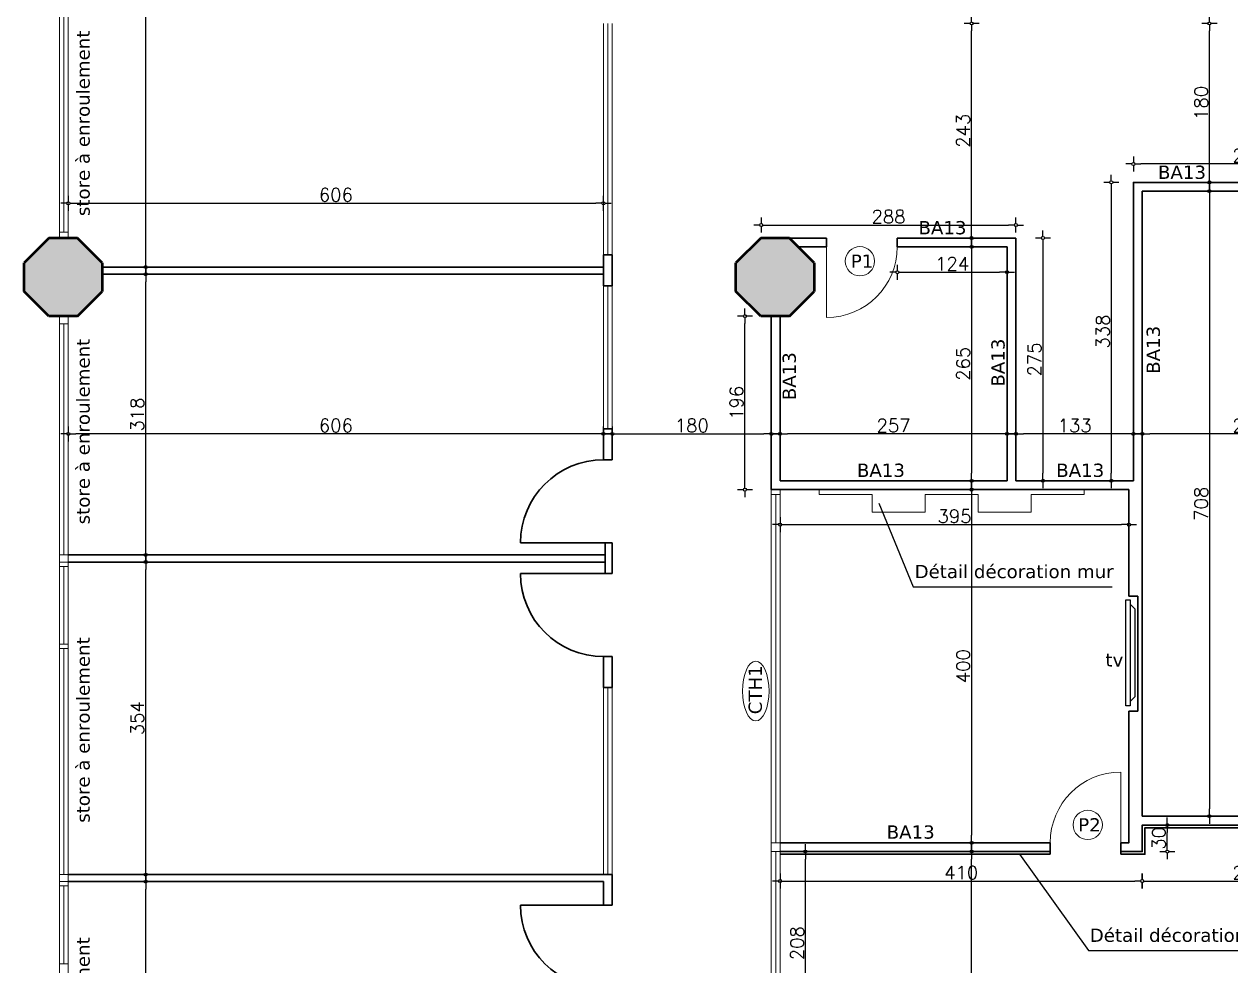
# Model space of a CAD drawing. Header units: millimetres. Extents: x 253 to 682, y -1208 to -847.
# Drawn here: x 324.19 to 337.86, y -1002.4 to -991.73 of the extents above; entities that cross this region are included whole.
import ezdxf

# ---------------------------------------------------------------- set-up
doc = ezdxf.new("R2010")
doc.units = ezdxf.units.MM
doc.header["$LTSCALE"] = 10
doc.header["$MEASUREMENT"] = 0
doc.header["$PDMODE"] = 35
for name, color, linetype in [('COTATION', 203, 'Continuous'), ('Electricite', 224, 'Continuous'), ('TEXTE', 1, 'Continuous')]:
    doc.layers.add(name, color=color, linetype=linetype)
for name, color, linetype, lineweight in [('faux  plafond', 143, 'Continuous', 9), ('men-porte', 30, 'Continuous', 5), ('Men_porte', 30, 'Continuous', 5), ('MUR', 5, 'Continuous', 50)]:
    doc.layers.add(name, color=color, linetype=linetype, lineweight=lineweight)
doc.layers.add('hachures++', color=7, linetype='Continuous', lineweight=5, true_color=0xa8a8a8)
doc.styles.get("Standard").update_dxf_attribs({"font": 'txt.shx'})
doc.styles.add('Verdana', font='verdana.ttf')
doc.dimstyles.new('Cote Executiopn', dxfattribs={"dimtxt": 0.15, "dimasz": 0.085, "dimexe": 0.2, "dimexo": 0.6, "dimgap": 0.02, "dimtad": 1, "dimdec": 0, "dimlfac": 100, "dimzin": 5, "dimdsep": 46, "dimtxsty": 'Standard', "dimblk1": 'DIM', "dimblk2": 'DIM', "dimsah": 1, "dimcen": 0.05, "dimdle": 0.1, "dimse1": 1, "dimse2": 1, "dimclrt": 256, "dimadec": 0, "dimazin": 0, "dimtfac": 1, "dimtdec": 0, "dimtmove": 2, "dimatfit": 3, "dimldrblk": 'DIM', "dimfxl": 1, "dimtolj": 1, "dimtzin": 0, "dimarcsym": 0})

# ---------------------------------------------------------------- blocks, each defined once
blk = doc.blocks.new('DIM')
for p, q in [((-0.2, 0), (-1, 0)), ((0, 0.2), (0, 1)), ((0.2, 0), (1, 0)), ((0, -1), (0, -0.2))]:
    blk.add_line(p, q)
blk.add_circle((0, 0), 0.2)
blk = doc.blocks.new('*D18415')
at = {"layer": 'COTATION', "color": 0, "lineweight": -2, "ltscale": 0.02, "transparency": 16777216}
blk.add_line((325.568, -1005.357), (325.568, -1001.527), dxfattribs=at)
at = {"layer": 'Defpoints', "color": 0, "ltscale": 0.02, "transparency": 16777216}
for p in [(325.568, -1001.442), (329.464, -1001.442), (329.464, -1005.442)]:
    blk.add_point(p, dxfattribs=at)
at = {"layer": 'COTATION', "color": 0, "lineweight": -2, "ltscale": 0.02, "transparency": 16777216, "xscale": 0.085, "yscale": 0.085, "zscale": 0.085}
for p, rotation in [((325.568, -1001.442), 90), ((325.568, -1005.442), 270)]:
    blk.add_blockref('DIM', p, dxfattribs=dict(at, rotation=rotation))
at = {"layer": 'COTATION', "ltscale": 0.02, "transparency": 16777216, "insert": (325.473, -1003.442), "char_height": 0.15, "attachment_point": 5, "rotation": 90}
blk.add_mtext('\\A1;400', dxfattribs=at)
blk = doc.blocks.new('*D18416')
at = {"layer": 'COTATION', "color": 0, "lineweight": -2, "ltscale": 0.02, "transparency": 16777216}
blk.add_line((325.568, -1001.277), (325.568, -997.907), dxfattribs=at)
at = {"layer": 'Defpoints', "color": 0, "ltscale": 0.02, "transparency": 16777216}
for p in [(325.568, -997.822), (326.162, -997.822), (326.162, -1001.362)]:
    blk.add_point(p, dxfattribs=at)
at = {"layer": 'COTATION', "color": 0, "lineweight": -2, "ltscale": 0.02, "transparency": 16777216, "xscale": 0.085, "yscale": 0.085, "zscale": 0.085}
for p, rotation in [((325.568, -997.822), 90), ((325.568, -1001.362), 270)]:
    blk.add_blockref('DIM', p, dxfattribs=dict(at, rotation=rotation))
at = {"layer": 'COTATION', "ltscale": 0.02, "transparency": 16777216, "insert": (325.473, -999.592), "char_height": 0.15, "attachment_point": 5, "rotation": 90}
blk.add_mtext('\\A1;354', dxfattribs=at)
blk = doc.blocks.new('*D18417')
at = {"layer": 'COTATION', "color": 0, "lineweight": -2, "ltscale": 0.02, "transparency": 16777216}
blk.add_line((325.568, -997.657), (325.568, -994.647), dxfattribs=at)
at = {"layer": 'Defpoints', "color": 0, "ltscale": 0.02, "transparency": 16777216}
for p in [(325.568, -994.562), (326.142, -994.562), (326.142, -997.742)]:
    blk.add_point(p, dxfattribs=at)
at = {"layer": 'COTATION', "color": 0, "lineweight": -2, "ltscale": 0.02, "transparency": 16777216, "xscale": 0.085, "yscale": 0.085, "zscale": 0.085}
for p, rotation in [((325.568, -994.562), 90), ((325.568, -997.742), 270)]:
    blk.add_blockref('DIM', p, dxfattribs=dict(at, rotation=rotation))
at = {"layer": 'COTATION', "ltscale": 0.02, "transparency": 16777216, "insert": (325.473, -996.152), "char_height": 0.15, "attachment_point": 5, "rotation": 90}
blk.add_mtext('\\A1;318', dxfattribs=at)
blk = doc.blocks.new('*D18418')
at = {"layer": 'COTATION', "color": 0, "lineweight": -2, "ltscale": 0.02, "transparency": 16777216}
blk.add_line((325.568, -994.397), (325.568, -986.587), dxfattribs=at)
at = {"layer": 'Defpoints', "color": 0, "ltscale": 0.02, "transparency": 16777216}
for p in [(325.568, -986.502), (326.532, -986.502), (326.532, -994.482)]:
    blk.add_point(p, dxfattribs=at)
at = {"layer": 'COTATION', "color": 0, "lineweight": -2, "ltscale": 0.02, "transparency": 16777216, "xscale": 0.085, "yscale": 0.085, "zscale": 0.085}
for p, rotation in [((325.568, -986.502), 90), ((325.568, -994.482), 270)]:
    blk.add_blockref('DIM', p, dxfattribs=dict(at, rotation=rotation))
at = {"layer": 'COTATION', "ltscale": 0.02, "transparency": 16777216, "insert": (325.473, -990.492), "char_height": 0.15, "attachment_point": 5, "rotation": 90}
blk.add_mtext('\\A1;798', dxfattribs=at)
blk = doc.blocks.new('*D18419')
at = {"layer": 'COTATION', "color": 0, "lineweight": -2, "ltscale": 0.02, "transparency": 16777216}
blk.add_line((324.777, -993.759), (330.667, -993.759), dxfattribs=at)
at = {"layer": 'Defpoints', "color": 0, "ltscale": 0.02, "transparency": 16777216}
for p in [(324.692, -993.411), (330.752, -993.411), (330.752, -993.759)]:
    blk.add_point(p, dxfattribs=at)
at = {"layer": 'COTATION', "color": 0, "lineweight": -2, "ltscale": 0.02, "transparency": 16777216, "xscale": 0.085, "yscale": 0.085, "zscale": 0.085, "rotation": 180}
blk.add_blockref('DIM', (324.692, -993.759), dxfattribs=at)
at = {"layer": 'COTATION', "color": 0, "lineweight": -2, "ltscale": 0.02, "transparency": 16777216, "xscale": 0.085, "yscale": 0.085, "zscale": 0.085}
blk.add_blockref('DIM', (330.752, -993.759), dxfattribs=at)
at = {"layer": 'COTATION', "ltscale": 0.02, "transparency": 16777216, "insert": (327.722, -993.664), "char_height": 0.15, "attachment_point": 5}
blk.add_mtext('\\A1;606', dxfattribs=at)
blk = doc.blocks.new('*D18433')
at = {"layer": 'COTATION', "color": 0, "lineweight": -2, "ltscale": 0.02, "transparency": 16777216}
blk.add_line((339.197, -996.371), (336.937, -996.371), dxfattribs=at)
at = {"layer": 'Defpoints', "color": 0, "ltscale": 0.02, "transparency": 16777216}
for p in [(336.852, -996.371), (336.852, -996.88), (339.282, -996.88)]:
    blk.add_point(p, dxfattribs=at)
at = {"layer": 'COTATION', "color": 0, "lineweight": -2, "ltscale": 0.02, "transparency": 16777216, "xscale": 0.085, "yscale": 0.085, "zscale": 0.085, "rotation": 180}
blk.add_blockref('DIM', (336.852, -996.371), dxfattribs=at)
at = {"layer": 'COTATION', "color": 0, "lineweight": -2, "ltscale": 0.02, "transparency": 16777216, "xscale": 0.085, "yscale": 0.085, "zscale": 0.085}
blk.add_blockref('DIM', (339.282, -996.371), dxfattribs=at)
at = {"layer": 'COTATION', "ltscale": 0.02, "transparency": 16777216, "insert": (338.067, -996.276), "char_height": 0.15, "attachment_point": 5}
blk.add_mtext('\\A1;243', dxfattribs=at)
blk = doc.blocks.new('*D18434')
at = {"layer": 'COTATION', "color": 0, "lineweight": -2, "ltscale": 0.02, "transparency": 16777216}
blk.add_line((336.667, -996.371), (335.507, -996.371), dxfattribs=at)
at = {"layer": 'Defpoints', "color": 0, "ltscale": 0.02, "transparency": 16777216}
for p in [(335.422, -996.371), (335.422, -996.902), (336.752, -996.902)]:
    blk.add_point(p, dxfattribs=at)
at = {"layer": 'COTATION', "color": 0, "lineweight": -2, "ltscale": 0.02, "transparency": 16777216, "xscale": 0.085, "yscale": 0.085, "zscale": 0.085, "rotation": 180}
blk.add_blockref('DIM', (335.422, -996.371), dxfattribs=at)
at = {"layer": 'COTATION', "color": 0, "lineweight": -2, "ltscale": 0.02, "transparency": 16777216, "xscale": 0.085, "yscale": 0.085, "zscale": 0.085}
blk.add_blockref('DIM', (336.752, -996.371), dxfattribs=at)
at = {"layer": 'COTATION', "ltscale": 0.02, "transparency": 16777216, "insert": (336.087, -996.276), "char_height": 0.15, "attachment_point": 5}
blk.add_mtext('\\A1;133', dxfattribs=at)
blk = doc.blocks.new('*D18435')
at = {"layer": 'COTATION', "color": 0, "lineweight": -2, "ltscale": 0.02, "transparency": 16777216}
blk.add_line((335.237, -996.371), (332.837, -996.371), dxfattribs=at)
at = {"layer": 'Defpoints', "color": 0, "ltscale": 0.02, "transparency": 16777216}
for p in [(332.752, -996.371), (332.752, -996.902), (335.322, -996.902)]:
    blk.add_point(p, dxfattribs=at)
at = {"layer": 'COTATION', "color": 0, "lineweight": -2, "ltscale": 0.02, "transparency": 16777216, "xscale": 0.085, "yscale": 0.085, "zscale": 0.085, "rotation": 180}
blk.add_blockref('DIM', (332.752, -996.371), dxfattribs=at)
at = {"layer": 'COTATION', "color": 0, "lineweight": -2, "ltscale": 0.02, "transparency": 16777216, "xscale": 0.085, "yscale": 0.085, "zscale": 0.085}
blk.add_blockref('DIM', (335.322, -996.371), dxfattribs=at)
at = {"layer": 'COTATION', "ltscale": 0.02, "transparency": 16777216, "insert": (334.037, -996.276), "char_height": 0.15, "attachment_point": 5}
blk.add_mtext('\\A1;257', dxfattribs=at)
blk = doc.blocks.new('*D18436')
at = {"layer": 'COTATION', "color": 0, "lineweight": -2, "ltscale": 0.02, "transparency": 16777216}
blk.add_line((330.937, -996.371), (332.567, -996.371), dxfattribs=at)
at = {"layer": 'Defpoints', "color": 0, "ltscale": 0.02, "transparency": 16777216}
for p in [(332.652, -996.371), (330.852, -996.664), (332.652, -996.664)]:
    blk.add_point(p, dxfattribs=at)
at = {"layer": 'COTATION', "color": 0, "lineweight": -2, "ltscale": 0.02, "transparency": 16777216, "xscale": 0.085, "yscale": 0.085, "zscale": 0.085, "rotation": 180}
blk.add_blockref('DIM', (330.852, -996.371), dxfattribs=at)
at = {"layer": 'COTATION', "color": 0, "lineweight": -2, "ltscale": 0.02, "transparency": 16777216, "xscale": 0.085, "yscale": 0.085, "zscale": 0.085}
blk.add_blockref('DIM', (332.652, -996.371), dxfattribs=at)
at = {"layer": 'COTATION', "ltscale": 0.02, "transparency": 16777216, "insert": (331.752, -996.276), "char_height": 0.15, "attachment_point": 5}
blk.add_mtext('\\A1;180', dxfattribs=at)
blk = doc.blocks.new('*D18437')
at = {"layer": 'COTATION', "color": 0, "lineweight": -2, "ltscale": 0.02, "transparency": 16777216}
blk.add_line((330.667, -996.371), (324.777, -996.371), dxfattribs=at)
at = {"layer": 'Defpoints', "color": 0, "ltscale": 0.02, "transparency": 16777216}
for p in [(324.692, -995.719), (330.752, -995.719), (324.692, -996.371)]:
    blk.add_point(p, dxfattribs=at)
at = {"layer": 'COTATION', "color": 0, "lineweight": -2, "ltscale": 0.02, "transparency": 16777216, "xscale": 0.085, "yscale": 0.085, "zscale": 0.085, "rotation": 180}
blk.add_blockref('DIM', (324.692, -996.371), dxfattribs=at)
at = {"layer": 'COTATION', "color": 0, "lineweight": -2, "ltscale": 0.02, "transparency": 16777216, "xscale": 0.085, "yscale": 0.085, "zscale": 0.085}
blk.add_blockref('DIM', (330.752, -996.371), dxfattribs=at)
at = {"layer": 'COTATION', "ltscale": 0.02, "transparency": 16777216, "insert": (327.722, -996.276), "char_height": 0.15, "attachment_point": 5}
blk.add_mtext('\\A1;606', dxfattribs=at)
blk = doc.blocks.new('*D18438')
at = {"layer": 'COTATION', "color": 0, "lineweight": -2, "ltscale": 0.02, "transparency": 16777216}
blk.add_line((334.92, -994.337), (334.92, -996.817), dxfattribs=at)
at = {"layer": 'Defpoints', "color": 0, "ltscale": 0.02, "transparency": 16777216}
for p in [(334.865, -994.252), (334.865, -996.902), (334.92, -996.902)]:
    blk.add_point(p, dxfattribs=at)
at = {"layer": 'COTATION', "color": 0, "lineweight": -2, "ltscale": 0.02, "transparency": 16777216, "xscale": 0.085, "yscale": 0.085, "zscale": 0.085}
for p, rotation in [((334.92, -994.252), 90), ((334.92, -996.902), 270)]:
    blk.add_blockref('DIM', p, dxfattribs=dict(at, rotation=rotation))
at = {"layer": 'COTATION', "ltscale": 0.02, "transparency": 16777216, "insert": (334.825, -995.577), "char_height": 0.15, "attachment_point": 5, "rotation": 90}
blk.add_mtext('\\A1;265', dxfattribs=at)
blk = doc.blocks.new('*D18439')
at = {"layer": 'COTATION', "color": 0, "lineweight": -2, "ltscale": 0.02, "transparency": 16777216}
blk.add_line((334.92, -997.087), (334.92, -1000.917), dxfattribs=at)
at = {"layer": 'Defpoints', "color": 0, "ltscale": 0.02, "transparency": 16777216}
for p in [(335.569, -997.002), (334.92, -1001.002), (335.502, -1001.002)]:
    blk.add_point(p, dxfattribs=at)
at = {"layer": 'COTATION', "color": 0, "lineweight": -2, "ltscale": 0.02, "transparency": 16777216, "xscale": 0.085, "yscale": 0.085, "zscale": 0.085}
for p, rotation in [((334.92, -997.002), 90), ((334.92, -1001.002), 270)]:
    blk.add_blockref('DIM', p, dxfattribs=dict(at, rotation=rotation))
at = {"layer": 'COTATION', "ltscale": 0.02, "transparency": 16777216, "insert": (334.825, -999.002), "char_height": 0.15, "attachment_point": 5, "rotation": 90}
blk.add_mtext('\\A1;400', dxfattribs=at)
blk = doc.blocks.new('*D18440')
at = {"layer": 'COTATION', "color": 0, "lineweight": -2, "ltscale": 0.02, "transparency": 16777216}
blk.add_line((334.92, -994.067), (334.92, -991.807), dxfattribs=at)
at = {"layer": 'Defpoints', "color": 0, "ltscale": 0.02, "transparency": 16777216}
for p in [(334.92, -991.722), (335.422, -991.722), (335.422, -994.152)]:
    blk.add_point(p, dxfattribs=at)
at = {"layer": 'COTATION', "color": 0, "lineweight": -2, "ltscale": 0.02, "transparency": 16777216, "xscale": 0.085, "yscale": 0.085, "zscale": 0.085}
for p, rotation in [((334.92, -991.722), 90), ((334.92, -994.152), 270)]:
    blk.add_blockref('DIM', p, dxfattribs=dict(at, rotation=rotation))
at = {"layer": 'COTATION', "ltscale": 0.02, "transparency": 16777216, "insert": (334.825, -992.937), "char_height": 0.15, "attachment_point": 5, "rotation": 90}
blk.add_mtext('\\A1;243', dxfattribs=at)
blk = doc.blocks.new('*D18442')
at = {"layer": 'COTATION', "color": 0, "lineweight": -2, "ltscale": 0.02, "transparency": 16777216}
blk.add_line((334.92, -1005.117), (334.92, -1001.187), dxfattribs=at)
at = {"layer": 'Defpoints', "color": 0, "ltscale": 0.02, "transparency": 16777216}
for p in [(334.92, -1001.102), (335.313, -1001.102), (335.313, -1005.202)]:
    blk.add_point(p, dxfattribs=at)
at = {"layer": 'COTATION', "color": 0, "lineweight": -2, "ltscale": 0.02, "transparency": 16777216, "xscale": 0.085, "yscale": 0.085, "zscale": 0.085}
for p, rotation in [((334.92, -1001.102), 90), ((334.92, -1005.202), 270)]:
    blk.add_blockref('DIM', p, dxfattribs=dict(at, rotation=rotation))
at = {"layer": 'COTATION', "ltscale": 0.02, "transparency": 16777216, "insert": (334.825, -1003.152), "char_height": 0.15, "attachment_point": 5, "rotation": 90}
blk.add_mtext('\\A1;410', dxfattribs=at)
blk = doc.blocks.new('*D18444')
at = {"layer": 'COTATION', "color": 0, "lineweight": -2, "ltscale": 0.02, "transparency": 16777216}
blk.add_line((337.614, -993.707), (337.614, -1000.617), dxfattribs=at)
at = {"layer": 'Defpoints', "color": 0, "ltscale": 0.02, "transparency": 16777216}
for p in [(337.369, -993.622), (337.369, -1000.702), (337.614, -1000.702)]:
    blk.add_point(p, dxfattribs=at)
at = {"layer": 'COTATION', "color": 0, "lineweight": -2, "ltscale": 0.02, "transparency": 16777216, "xscale": 0.085, "yscale": 0.085, "zscale": 0.085}
for p, rotation in [((337.614, -993.622), 90), ((337.614, -1000.702), 270)]:
    blk.add_blockref('DIM', p, dxfattribs=dict(at, rotation=rotation))
at = {"layer": 'COTATION', "ltscale": 0.02, "transparency": 16777216, "insert": (337.519, -997.162), "char_height": 0.15, "attachment_point": 5, "rotation": 90}
blk.add_mtext('\\A1;708', dxfattribs=at)
blk = doc.blocks.new('*D18445')
at = {"layer": 'COTATION', "color": 0, "lineweight": -2, "ltscale": 0.02, "transparency": 16777216}
blk.add_line((337.614, -993.437), (337.614, -991.807), dxfattribs=at)
at = {"layer": 'Defpoints', "color": 0, "ltscale": 0.02, "transparency": 16777216}
for p in [(336.752, -991.722), (337.614, -991.722), (336.752, -993.522)]:
    blk.add_point(p, dxfattribs=at)
at = {"layer": 'COTATION', "color": 0, "lineweight": -2, "ltscale": 0.02, "transparency": 16777216, "xscale": 0.085, "yscale": 0.085, "zscale": 0.085}
for p, rotation in [((337.614, -991.722), 90), ((337.614, -993.522), 270)]:
    blk.add_blockref('DIM', p, dxfattribs=dict(at, rotation=rotation))
at = {"layer": 'COTATION', "ltscale": 0.02, "transparency": 16777216, "insert": (337.519, -992.622), "char_height": 0.15, "attachment_point": 5, "rotation": 90}
blk.add_mtext('\\A1;180', dxfattribs=at)
blk = doc.blocks.new('*D18446')
at = {"layer": 'COTATION', "color": 0, "lineweight": -2, "ltscale": 0.02, "transparency": 16777216}
blk.add_line((335.728, -994.237), (335.728, -996.817), dxfattribs=at)
at = {"layer": 'Defpoints', "color": 0, "ltscale": 0.02, "transparency": 16777216}
for p in [(335.422, -994.152), (335.422, -996.902), (335.728, -996.902)]:
    blk.add_point(p, dxfattribs=at)
at = {"layer": 'COTATION', "color": 0, "lineweight": -2, "ltscale": 0.02, "transparency": 16777216, "xscale": 0.085, "yscale": 0.085, "zscale": 0.085}
for p, rotation in [((335.728, -994.152), 90), ((335.728, -996.902), 270)]:
    blk.add_blockref('DIM', p, dxfattribs=dict(at, rotation=rotation))
at = {"layer": 'COTATION', "ltscale": 0.02, "transparency": 16777216, "insert": (335.633, -995.527), "char_height": 0.15, "attachment_point": 5, "rotation": 90}
blk.add_mtext('\\A1;275', dxfattribs=at)
blk = doc.blocks.new('*D18447')
at = {"layer": 'COTATION', "color": 0, "lineweight": -2, "ltscale": 0.02, "transparency": 16777216}
blk.add_line((336.502, -993.607), (336.502, -996.817), dxfattribs=at)
at = {"layer": 'Defpoints', "color": 0, "ltscale": 0.02, "transparency": 16777216}
for p in [(336.752, -993.522), (336.502, -996.902), (336.752, -996.902)]:
    blk.add_point(p, dxfattribs=at)
at = {"layer": 'COTATION', "color": 0, "lineweight": -2, "ltscale": 0.02, "transparency": 16777216, "xscale": 0.085, "yscale": 0.085, "zscale": 0.085}
for p, rotation in [((336.502, -993.522), 90), ((336.502, -996.902), 270)]:
    blk.add_blockref('DIM', p, dxfattribs=dict(at, rotation=rotation))
at = {"layer": 'COTATION', "ltscale": 0.02, "transparency": 16777216, "insert": (336.407, -995.212), "char_height": 0.15, "attachment_point": 5, "rotation": 90}
blk.add_mtext('\\A1;338', dxfattribs=at)
blk = doc.blocks.new('*D18448')
at = {"layer": 'COTATION', "color": 0, "lineweight": -2, "ltscale": 0.02, "transparency": 16777216}
blk.add_line((332.623, -994.005), (335.337, -994.005), dxfattribs=at)
at = {"layer": 'Defpoints', "color": 0, "ltscale": 0.02, "transparency": 16777216}
for p in [(335.422, -994.005), (332.538, -994.145), (335.422, -994.145)]:
    blk.add_point(p, dxfattribs=at)
at = {"layer": 'COTATION', "color": 0, "lineweight": -2, "ltscale": 0.02, "transparency": 16777216, "xscale": 0.085, "yscale": 0.085, "zscale": 0.085, "rotation": 180}
blk.add_blockref('DIM', (332.538, -994.005), dxfattribs=at)
at = {"layer": 'COTATION', "color": 0, "lineweight": -2, "ltscale": 0.02, "transparency": 16777216, "xscale": 0.085, "yscale": 0.085, "zscale": 0.085}
blk.add_blockref('DIM', (335.422, -994.005), dxfattribs=at)
at = {"layer": 'COTATION', "ltscale": 0.02, "transparency": 16777216, "insert": (333.98, -993.91), "char_height": 0.15, "attachment_point": 5}
blk.add_mtext('\\A1;288', dxfattribs=at)
blk = doc.blocks.new('*D18449')
at = {"layer": 'COTATION', "color": 0, "lineweight": -2, "ltscale": 0.02, "transparency": 16777216}
blk.add_line((332.353, -996.917), (332.353, -995.122), dxfattribs=at)
at = {"layer": 'Defpoints', "color": 0, "ltscale": 0.02, "transparency": 16777216}
for p in [(332.353, -995.037), (332.652, -995.037), (332.652, -997.002)]:
    blk.add_point(p, dxfattribs=at)
at = {"layer": 'COTATION', "color": 0, "lineweight": -2, "ltscale": 0.02, "transparency": 16777216, "xscale": 0.085, "yscale": 0.085, "zscale": 0.085}
for p, rotation in [((332.353, -995.037), 90), ((332.353, -997.002), 270)]:
    blk.add_blockref('DIM', p, dxfattribs=dict(at, rotation=rotation))
at = {"layer": 'COTATION', "ltscale": 0.02, "transparency": 16777216, "insert": (332.258, -996.019), "char_height": 0.15, "attachment_point": 5, "rotation": 90}
blk.add_mtext('\\A1;196', dxfattribs=at)
blk = doc.blocks.new('*D18450')
at = {"layer": 'COTATION', "color": 0, "lineweight": -2, "ltscale": 0.02, "transparency": 16777216}
blk.add_line((334.164, -994.539), (335.237, -994.539), dxfattribs=at)
at = {"layer": 'Defpoints', "color": 0, "ltscale": 0.02, "transparency": 16777216}
for p in [(334.079, -994.252), (335.322, -994.252), (335.322, -994.539)]:
    blk.add_point(p, dxfattribs=at)
at = {"layer": 'COTATION', "color": 0, "lineweight": -2, "ltscale": 0.02, "transparency": 16777216, "xscale": 0.085, "yscale": 0.085, "zscale": 0.085, "rotation": 180}
blk.add_blockref('DIM', (334.079, -994.539), dxfattribs=at)
at = {"layer": 'COTATION', "color": 0, "lineweight": -2, "ltscale": 0.02, "transparency": 16777216, "xscale": 0.085, "yscale": 0.085, "zscale": 0.085}
blk.add_blockref('DIM', (335.322, -994.539), dxfattribs=at)
at = {"layer": 'COTATION', "ltscale": 0.02, "transparency": 16777216, "insert": (334.7, -994.444), "char_height": 0.15, "attachment_point": 5}
blk.add_mtext('\\A1;124', dxfattribs=at)
blk = doc.blocks.new('*D18451')
at = {"layer": 'COTATION', "color": 0, "lineweight": -2, "ltscale": 0.02, "transparency": 16777216}
blk.add_line((332.837, -1001.436), (336.767, -1001.436), dxfattribs=at)
at = {"layer": 'Defpoints', "color": 0, "ltscale": 0.02, "transparency": 16777216}
for p in [(332.752, -1001.102), (336.852, -1001.102), (336.852, -1001.436)]:
    blk.add_point(p, dxfattribs=at)
at = {"layer": 'COTATION', "color": 0, "lineweight": -2, "ltscale": 0.02, "transparency": 16777216, "xscale": 0.085, "yscale": 0.085, "zscale": 0.085, "rotation": 180}
blk.add_blockref('DIM', (332.752, -1001.436), dxfattribs=at)
at = {"layer": 'COTATION', "color": 0, "lineweight": -2, "ltscale": 0.02, "transparency": 16777216, "xscale": 0.085, "yscale": 0.085, "zscale": 0.085}
blk.add_blockref('DIM', (336.852, -1001.436), dxfattribs=at)
at = {"layer": 'COTATION', "ltscale": 0.02, "transparency": 16777216, "insert": (334.802, -1001.341), "char_height": 0.15, "attachment_point": 5}
blk.add_mtext('\\A1;410', dxfattribs=at)
blk = doc.blocks.new('*D18452')
at = {"layer": 'COTATION', "color": 0, "lineweight": -2, "ltscale": 0.02, "transparency": 16777216}
blk.add_line((337.136, -1001.017), (337.136, -1000.887), dxfattribs=at)
at = {"layer": 'Defpoints', "color": 0, "ltscale": 0.02, "transparency": 16777216}
for p in [(336.948, -1000.802), (337.136, -1000.802), (336.852, -1001.102)]:
    blk.add_point(p, dxfattribs=at)
at = {"layer": 'COTATION', "color": 0, "lineweight": -2, "ltscale": 0.02, "transparency": 16777216, "xscale": 0.085, "yscale": 0.085, "zscale": 0.085}
for p, rotation in [((337.136, -1000.802), 90), ((337.136, -1001.102), 270)]:
    blk.add_blockref('DIM', p, dxfattribs=dict(at, rotation=rotation))
at = {"layer": 'COTATION', "ltscale": 0.02, "transparency": 16777216, "insert": (337.041, -1000.952), "char_height": 0.15, "attachment_point": 5, "rotation": 90}
blk.add_mtext('\\A1;30', dxfattribs=at)
blk = doc.blocks.new('*D18453')
at = {"layer": 'COTATION', "color": 0, "lineweight": -2, "ltscale": 0.02, "transparency": 16777216}
blk.add_line((336.937, -1001.436), (339.197, -1001.436), dxfattribs=at)
at = {"layer": 'Defpoints', "color": 0, "ltscale": 0.02, "transparency": 16777216}
for p in [(336.852, -1001.102), (339.282, -1001.102), (339.282, -1001.436)]:
    blk.add_point(p, dxfattribs=at)
at = {"layer": 'COTATION', "color": 0, "lineweight": -2, "ltscale": 0.02, "transparency": 16777216, "xscale": 0.085, "yscale": 0.085, "zscale": 0.085, "rotation": 180}
blk.add_blockref('DIM', (336.852, -1001.436), dxfattribs=at)
at = {"layer": 'COTATION', "color": 0, "lineweight": -2, "ltscale": 0.02, "transparency": 16777216, "xscale": 0.085, "yscale": 0.085, "zscale": 0.085}
blk.add_blockref('DIM', (339.282, -1001.436), dxfattribs=at)
at = {"layer": 'COTATION', "ltscale": 0.02, "transparency": 16777216, "insert": (338.067, -1001.341), "char_height": 0.15, "attachment_point": 5}
blk.add_mtext('\\A1;243', dxfattribs=at)
blk = doc.blocks.new('*D18458')
at = {"layer": 'COTATION', "color": 0, "lineweight": -2, "ltscale": 0.02, "transparency": 16777216}
blk.add_line((333.039, -1003.093), (333.039, -1001.187), dxfattribs=at)
at = {"layer": 'Defpoints', "color": 0, "ltscale": 0.02, "transparency": 16777216}
for p in [(332.752, -1001.102), (333.039, -1001.102), (332.752, -1003.178)]:
    blk.add_point(p, dxfattribs=at)
at = {"layer": 'COTATION', "color": 0, "lineweight": -2, "ltscale": 0.02, "transparency": 16777216, "xscale": 0.085, "yscale": 0.085, "zscale": 0.085}
for p, rotation in [((333.039, -1001.102), 90), ((333.039, -1003.178), 270)]:
    blk.add_blockref('DIM', p, dxfattribs=dict(at, rotation=rotation))
at = {"layer": 'COTATION', "ltscale": 0.02, "transparency": 16777216, "insert": (332.944, -1002.14), "char_height": 0.15, "attachment_point": 5, "rotation": 90}
blk.add_mtext('\\A1;208', dxfattribs=at)
blk = doc.blocks.new('*D18460')
at = {"layer": 'COTATION', "color": 0, "lineweight": -2, "ltscale": 0.02, "transparency": 16777216}
blk.add_line((339.297, -993.313), (336.837, -993.313), dxfattribs=at)
at = {"layer": 'Defpoints', "color": 0, "ltscale": 0.02, "transparency": 16777216}
for p in [(336.752, -993.313), (336.752, -993.522), (339.382, -993.522)]:
    blk.add_point(p, dxfattribs=at)
at = {"layer": 'COTATION', "color": 0, "lineweight": -2, "ltscale": 0.02, "transparency": 16777216, "xscale": 0.085, "yscale": 0.085, "zscale": 0.085, "rotation": 180}
blk.add_blockref('DIM', (336.752, -993.313), dxfattribs=at)
at = {"layer": 'COTATION', "color": 0, "lineweight": -2, "ltscale": 0.02, "transparency": 16777216, "xscale": 0.085, "yscale": 0.085, "zscale": 0.085}
blk.add_blockref('DIM', (339.382, -993.313), dxfattribs=at)
at = {"layer": 'COTATION', "ltscale": 0.02, "transparency": 16777216, "insert": (338.067, -993.218), "char_height": 0.15, "attachment_point": 5}
blk.add_mtext('\\A1;263', dxfattribs=at)
blk = doc.blocks.new('*D18467')
at = {"layer": 'COTATION', "color": 0, "lineweight": -2, "ltscale": 0.02, "transparency": 16777216}
blk.add_line((332.837, -997.399), (336.617, -997.399), dxfattribs=at)
at = {"layer": 'Defpoints', "color": 0, "ltscale": 0.02, "transparency": 16777216}
for p in [(336.702, -997.339), (332.752, -997.419), (336.702, -997.399)]:
    blk.add_point(p, dxfattribs=at)
at = {"layer": 'COTATION', "color": 0, "lineweight": -2, "ltscale": 0.02, "transparency": 16777216, "xscale": 0.085, "yscale": 0.085, "zscale": 0.085, "rotation": 180}
blk.add_blockref('DIM', (332.752, -997.399), dxfattribs=at)
at = {"layer": 'COTATION', "color": 0, "lineweight": -2, "ltscale": 0.02, "transparency": 16777216, "xscale": 0.085, "yscale": 0.085, "zscale": 0.085}
blk.add_blockref('DIM', (336.702, -997.399), dxfattribs=at)
at = {"layer": 'COTATION', "ltscale": 0.02, "transparency": 16777216, "insert": (334.727, -997.304), "char_height": 0.15, "attachment_point": 5}
blk.add_mtext('\\A1;395', dxfattribs=at)
blk = doc.blocks.new('tv ecran')
at = {"layer": 'Electricite', "ltscale": 0.02}
blk.add_lwpolyline([(339.528, -901.198), (339.579, -901.147), (340.578, -901.147), (340.629, -901.198)], dxfattribs=at)
blk.add_lwpolyline([(339.478, -901.198), (340.678, -901.198), (340.678, -901.248), (339.478, -901.248)], close=True, dxfattribs=at)

msp = doc.modelspace()

# ---------------------------------------------------------------- hatches: boundary and pattern name
at = {"layer": 'hachures++'}
h = msp.add_hatch(color=256, dxfattribs=at)
h.dxf.hatch_style = 1
h.paths.add_polyline_path([(325.077, -994.432), (324.797, -994.152), (324.472, -994.152), (324.192, -994.432), (324.192, -994.757), (324.472, -995.037), (324.797, -995.037), (325.077, -994.757)])
h = msp.add_hatch(color=256, dxfattribs=at)
h.dxf.hatch_style = 1
h.paths.add_polyline_path([(333.137, -994.432), (332.857, -994.152), (332.532, -994.152), (332.252, -994.432), (332.252, -994.757), (332.532, -995.037), (332.857, -995.037), (333.137, -994.757)])

# ---------------------------------------------------------------- linework, layer by layer
at = {"layer": 'faux  plafond', "lineweight": 30, "ltscale": 2}
for p, q in [((336.852, -1000.702), (336.852, -993.622)), ((336.852, -993.622), (338.37, -993.622)), ((332.857, -994.152), (333.279, -994.152)), ((334.079, -994.152), (335.422, -994.152)), ((335.422, -994.152), (335.422, -996.902)), ((332.957, -994.252), (333.279, -994.252)), ((334.079, -994.252), (335.322, -994.252)), ((335.322, -994.252), (335.322, -996.902)), ((332.652, -997.002), (332.652, -995.037)), ((332.752, -996.902), (332.752, -995.037)), ((335.322, -996.902), (332.752, -996.902)), ((336.702, -997.002), (332.652, -997.002)), ((339.282, -1000.702), (336.852, -1000.702)), ((336.852, -1000.802), (339.282, -1000.802)), ((336.852, -1000.802), (336.852, -1001.102)), ((335.81, -1001.002), (332.752, -1001.002)), ((332.752, -1001.102), (335.81, -1001.102)), ((336.61, -1001.102), (336.852, -1001.102))]:
    msp.add_line(p, q, dxfattribs=at)
for points in [[(338.37, -993.522), (336.752, -993.522), (336.752, -996.902)], [(333.279, -994.252), (333.279, -994.152)], [(334.079, -994.252), (334.079, -994.152)], [(336.752, -996.902), (335.422, -996.902)], [(336.702, -997.002), (336.702, -998.21)], [(336.702, -998.21), (336.802, -998.21), (336.802, -999.51), (336.702, -999.51)], [(336.702, -999.51), (336.702, -1001.002), (336.61, -1001.002)], [(335.81, -1001.102), (335.81, -1001.002)], [(336.61, -1001.102), (336.61, -1001.002)]]:
    msp.add_lwpolyline(points, dxfattribs=at)
at = {"layer": 'men-porte', "ltscale": 3}
for p, q in [((330.802, -994.344), (330.802, -991.722)), ((330.852, -994.344), (330.852, -991.722)), ((332.652, -1003.178), (332.652, -1001.102)), ((332.702, -1003.128), (332.702, -1001.102)), ((332.752, -1003.178), (332.752, -1001.102))]:
    msp.add_line(p, q, dxfattribs=at)
at = {"layer": 'men-porte', "lineweight": 30, "ltscale": 3}
for p, q in [((330.752, -996.314), (330.852, -996.314)), ((330.752, -996.664), (330.852, -996.664)), ((329.812, -997.604), (330.852, -997.604)), ((330.772, -997.954), (330.772, -997.604)), ((330.852, -997.954), (330.852, -997.604)), ((329.812, -997.954), (330.852, -997.954)), ((330.752, -998.894), (330.852, -998.894)), ((330.752, -999.244), (330.852, -999.244)), ((324.692, -1001.362), (330.852, -1001.362)), ((324.692, -1001.442), (330.752, -1001.442)), ((330.752, -1001.708), (330.752, -1001.442)), ((329.812, -1001.708), (330.852, -1001.708))]:
    msp.add_line(p, q, dxfattribs=at)
at = {"layer": 'men-porte', "ltscale": 3}
for points in [[(324.592, -994.152), (324.592, -991.392)], [(324.642, -994.086), (324.642, -991.462)], [(324.692, -994.152), (324.692, -991.392)], [(333.279, -994.252), (333.279, -995.052)], [(332.652, -997.002), (332.652, -1001.002)], [(332.652, -997.059), (332.752, -997.059)], [(332.702, -997.059), (332.702, -1001.002)], [(324.592, -997.742), (324.592, -1004.955)], [(324.692, -997.742), (324.692, -1004.955)], [(324.692, -1001.362), (324.592, -1001.362)]]:
    msp.add_lwpolyline(points, dxfattribs=at)
at = {"layer": 'men-porte', "lineweight": 30, "ltscale": 3}
for points in [[(330.752, -994.344), (330.852, -994.344)], [(330.752, -994.344), (330.752, -994.694)], [(330.852, -994.694), (330.852, -994.344)], [(330.752, -994.482), (325.077, -994.482)], [(330.752, -994.562), (325.077, -994.562)], [(330.752, -994.694), (330.852, -994.694)], [(330.752, -996.314), (330.752, -996.664)], [(330.852, -996.314), (330.852, -996.664)], [(330.772, -997.742), (324.692, -997.742)], [(330.772, -997.822), (324.692, -997.822)], [(330.752, -999.244), (330.752, -998.894)], [(330.852, -998.894), (330.852, -999.244)], [(330.852, -1001.362), (330.852, -1001.708)]]:
    msp.add_lwpolyline(points, dxfattribs=at)
at = {"layer": 'men-porte', "lineweight": 0, "ltscale": 0.02}
msp.add_lwpolyline([(333.196, -997.002), (336.196, -997.002), (336.196, -997.057), (335.596, -997.057), (335.596, -997.257), (334.996, -997.257), (334.996, -997.057), (334.396, -997.057), (334.396, -997.257), (333.796, -997.257), (333.796, -997.057), (333.196, -997.057)], close=True, dxfattribs=at)
at = {"layer": 'men-porte', "lineweight": 30, "ltscale": 0.02}
for points in [[(336.61, -1001.102), (336.852, -1001.102), (336.852, -1000.802), (339.282, -1000.802), (339.282, -1001.102), (343.382, -1001.102)], [(336.61, -1001.132), (336.882, -1001.132), (336.882, -1000.832), (339.252, -1000.832), (339.252, -1001.132), (343.382, -1001.132)], [(332.752, -1001.102), (335.81, -1001.102)], [(332.752, -1001.132), (335.81, -1001.132)], [(335.81, -1001.102), (335.81, -1001.132)], [(336.61, -1001.102), (336.61, -1001.132)]]:
    msp.add_lwpolyline(points, dxfattribs=at)
at = {"layer": 'men-porte', "ltscale": 3}
msp.add_lwpolyline([(332.752, -1001.002), (332.752, -1001.102), (332.652, -1001.102), (332.652, -1001.002)], close=True, dxfattribs=at)
for centre in [(333.656, -994.415), (336.235, -1000.8)]:
    msp.add_circle(centre, 0.166, dxfattribs=at)
msp.add_arc((333.279, -994.252), 0.8, 270, 0, dxfattribs=at)
at = {"layer": 'men-porte', "lineweight": 30, "ltscale": 3}
for centre, start, end in [((330.752, -997.604), 90, 180), ((330.752, -997.954), 180, 270), ((330.752, -1001.708), 180, 270)]:
    msp.add_arc(centre, 0.94, start, end, dxfattribs=at)
at = {"layer": 'men-porte', "ltscale": 3}
msp.add_ellipse((332.476, -999.284), major_axis=(0, -0.339), ratio=0.444182, dxfattribs=at)
at = {"layer": 'Men_porte', "ltscale": 2}
for p, q in [((330.752, -994.344), (330.752, -991.722)), ((324.592, -994.086), (324.692, -994.086)), ((330.752, -996.393), (330.752, -994.694)), ((330.802, -996.314), (330.802, -994.694)), ((330.852, -996.393), (330.852, -994.694)), ((324.592, -995.123), (324.692, -995.123)), ((332.752, -1001.002), (332.752, -997.002)), ((330.752, -1001.362), (330.752, -999.244)), ((330.802, -1001.362), (330.802, -999.244)), ((330.852, -1001.362), (330.852, -999.244)), ((336.61, -1001.002), (336.61, -1000.202))]:
    msp.add_line(p, q, dxfattribs=at)
at = {"layer": 'Men_porte'}
for p, q in [((324.592, -995.037), (324.592, -997.742)), ((324.642, -995.123), (324.642, -997.742)), ((324.692, -995.037), (324.692, -997.742)), ((324.642, -997.872), (324.642, -998.284)), ((324.642, -997.872), (324.642, -998.752)), ((324.642, -998.802), (324.642, -1001.362)), ((324.642, -1001.492), (324.642, -1001.904)), ((324.642, -1001.492), (324.642, -1002.372))]:
    msp.add_line(p, q, dxfattribs=at)
for points in [[(324.592, -997.742), (324.692, -997.742)], [(324.592, -997.822), (324.692, -997.822)], [(324.592, -997.872), (324.692, -997.872)], [(324.592, -998.752), (324.692, -998.752)], [(324.592, -998.802), (324.692, -998.802)], [(324.592, -1001.442), (324.692, -1001.442)], [(324.592, -1001.492), (324.692, -1001.492)], [(324.592, -1002.372), (324.692, -1002.372)]]:
    msp.add_lwpolyline(points, dxfattribs=at)
at = {"layer": 'Men_porte', "ltscale": 2}
msp.add_arc((336.61, -1001.002), 0.8, 90, 180, dxfattribs=at)
at = {"layer": 'MUR', "ltscale": 2}
for p, q in [((324.472, -994.152), (324.192, -994.432)), ((324.797, -994.152), (324.472, -994.152)), ((325.077, -994.432), (324.797, -994.152)), ((332.532, -994.152), (332.252, -994.432)), ((332.857, -994.152), (332.532, -994.152)), ((333.137, -994.432), (332.857, -994.152)), ((324.192, -994.757), (324.192, -994.432)), ((332.252, -994.757), (332.252, -994.432)), ((324.797, -995.037), (325.077, -994.757)), ((332.857, -995.037), (333.137, -994.757)), ((324.797, -995.037), (324.472, -995.037)), ((332.857, -995.037), (332.532, -995.037))]:
    msp.add_line(p, q, dxfattribs=at)
at = {"layer": 'MUR'}
for p, q in [((325.077, -994.432), (325.077, -994.757)), ((333.137, -994.432), (333.137, -994.757)), ((324.472, -995.037), (324.192, -994.757)), ((332.532, -995.037), (332.252, -994.757))]:
    msp.add_line(p, q, dxfattribs=at)
at = {"layer": 'TEXTE', "ltscale": 0.02}
for points in [[(333.87, -997.155), (334.26, -998.104), (336.512, -998.104)], [(335.461, -1001.132), (336.243, -1002.223), (338.494, -1002.223)]]:
    msp.add_lwpolyline(points, dxfattribs=at)

# ---------------------------------------------------------------- block references
at = {"layer": 'Electricite', "rotation": 270}
msp.add_blockref('tv ecran', (1237.915, -658.773), dxfattribs=at)

# ---------------------------------------------------------------- texts
at = {"layer": 'men-porte', "ltscale": 3, "char_height": 0.15, "attachment_point": 1, "rotation": 90, "style": 'Verdana'}
for s, insert in [('\\pi0.55383;store à enroulement ', (324.784, -994.458)), ('\\pi0.55383;store à enroulement ', (324.784, -997.949)), ('\\pi0.55383;store à enroulement ', (324.784, -1001.33)), ('\\pi1.3373;CTH1', (332.395, -1000.884)), ('\\pi0.55383;store à enroulement ', (324.784, -1004.729))]:
    msp.add_mtext_dynamic_manual_height_columns(s, width=3.19849, gutter_width=269.496, heights=[0], dxfattribs=dict(at, insert=insert))
at = {"layer": 'men-porte', "ltscale": 3, "char_height": 0.15, "attachment_point": 1, "style": 'Verdana'}
for s, insert in [('\\pi1.4925;P1', (332.06, -994.339)), ('\\pi1.4882;P2', (334.639, -1000.724))]:
    msp.add_mtext_dynamic_manual_height_columns(s, width=3.19849, gutter_width=269.496, heights=[0], dxfattribs=dict(at, insert=insert))
at = {"layer": 'TEXTE', "ltscale": 0.02, "char_height": 0.15, "attachment_point": 1, "style": 'Verdana'}
for s, insert in [('\\pi1.3447;BA13', (335.686, -993.332)), ('\\pi1.3447;BA13', (332.974, -993.96)), ('\\pi1.3447;BA13', (332.277, -996.708)), ('\\pi1.3447;BA13', (334.534, -996.708)), ('Détail décoration mur', (334.275, -997.855)), ('\\pi1.5037;tv', (334.932, -998.856)), ('\\pi1.3447;BA13', (332.614, -1000.806)), ('Détail décoration mur ', (336.258, -1001.975))]:
    msp.add_mtext_dynamic_manual_height_columns(s, width=3.19849, gutter_width=269.496, heights=[0], dxfattribs=dict(at, insert=insert))
at = {"layer": 'TEXTE', "ltscale": 0.02, "char_height": 0.15, "attachment_point": 1, "rotation": 90, "style": 'Verdana'}
for insert in [(336.902, -997.035), (335.144, -997.18), (332.78, -997.334)]:
    msp.add_mtext_dynamic_manual_height_columns('\\pi1.3447;BA13', width=3.19849, gutter_width=269.496, heights=[0], dxfattribs=dict(at, insert=insert))

# ---------------------------------------------------------------- dimensions: what is measured, and where the dimension line sits
at = {"layer": 'COTATION', "ltscale": 0.02}
for base, p1, p2, picture, middle in [((325.568, -986.502), (326.532, -994.482), (326.532, -986.502), '*D18418', (325.473, -990.492)), ((334.92, -991.722), (335.422, -994.152), (335.422, -991.722), '*D18440', (334.825, -992.937)), ((337.614, -991.722), (336.752, -993.522), (336.752, -991.722), '*D18445', (337.519, -992.622)), ((336.502, -996.902), (336.752, -993.522), (336.752, -996.902), '*D18447', (336.407, -995.212)), ((337.614, -1000.702), (337.369, -993.622), (337.369, -1000.702), '*D18444', (337.519, -997.162)), ((335.728, -996.902), (335.422, -994.152), (335.422, -996.902), '*D18446', (335.633, -995.527)), ((334.92, -996.902), (334.865, -994.252), (334.865, -996.902), '*D18438', (334.825, -995.577)), ((325.568, -994.562), (326.142, -997.742), (326.142, -994.562), '*D18417', (325.473, -996.152)), ((332.3532, -995.0368), (332.6517, -997.0017), (332.6517, -995.0368), '*D18449', (332.2582, -996.0193)), ((334.92, -1001.002), (335.569, -997.002), (335.502, -1001.002), '*D18439', (334.825, -999.002)), ((325.568, -997.822), (326.162, -1001.362), (326.162, -997.822), '*D18416', (325.473, -999.592)), ((337.136, -1000.802), (336.852, -1001.102), (336.948, -1000.802), '*D18452', (337.041, -1000.952)), ((333.039, -1001.102), (332.752, -1003.178), (332.752, -1001.102), '*D18458', (332.944, -1002.14)), ((334.92, -1001.102), (335.313, -1005.202), (335.313, -1001.102), '*D18442', (334.825, -1003.152)), ((325.568, -1001.442), (329.464, -1005.442), (329.464, -1001.442), '*D18415', (325.473, -1003.442))]:
    dim = msp.add_linear_dim(base=base, p1=p1, p2=p2, angle=90, dimstyle='Cote Executiopn', dxfattribs=at)
    dim.commit()
    dim.dimension.update_dxf_attribs({"geometry": picture, "text_midpoint": middle})
for base, p1, p2, picture, middle in [((336.752, -993.313), (339.382, -993.522), (336.752, -993.522), '*D18460', (338.067, -993.218)), ((330.752, -993.759), (324.692, -993.411), (330.752, -993.411), '*D18419', (327.722, -993.664)), ((335.422, -994.005), (332.538, -994.145), (335.422, -994.145), '*D18448', (333.98, -993.91)), ((335.322, -994.539), (334.079, -994.252), (335.322, -994.252), '*D18450', (334.7, -994.444)), ((324.692, -996.371), (330.752, -995.719), (324.692, -995.719), '*D18437', (327.722, -996.276)), ((332.652, -996.371), (330.852, -996.664), (332.652, -996.664), '*D18436', (331.752, -996.276)), ((332.752, -996.371), (335.322, -996.902), (332.752, -996.902), '*D18435', (334.037, -996.276)), ((335.422, -996.371), (336.752, -996.902), (335.422, -996.902), '*D18434', (336.087, -996.276)), ((336.852, -996.371), (339.282, -996.88), (336.852, -996.88), '*D18433', (338.067, -996.276)), ((336.702, -997.399), (332.752, -997.419), (336.702, -997.339), '*D18467', (334.727, -997.304)), ((339.282, -1001.436), (336.852, -1001.102), (339.282, -1001.102), '*D18453', (338.067, -1001.341))]:
    dim = msp.add_linear_dim(base=base, p1=p1, p2=p2, dimstyle='Cote Executiopn', dxfattribs=at)
    dim.commit()
    dim.dimension.update_dxf_attribs({"geometry": picture, "text_midpoint": middle})
dim = msp.add_aligned_dim(p1=(332.752, -1001.102), p2=(336.852, -1001.102), distance=-0.334, dimstyle='Cote Executiopn', dxfattribs=at)
dim.commit()
dim.dimension.update_dxf_attribs({"geometry": '*D18451', "text_midpoint": (334.802, -1001.341)})

doc.saveas('drawing.dxf')
